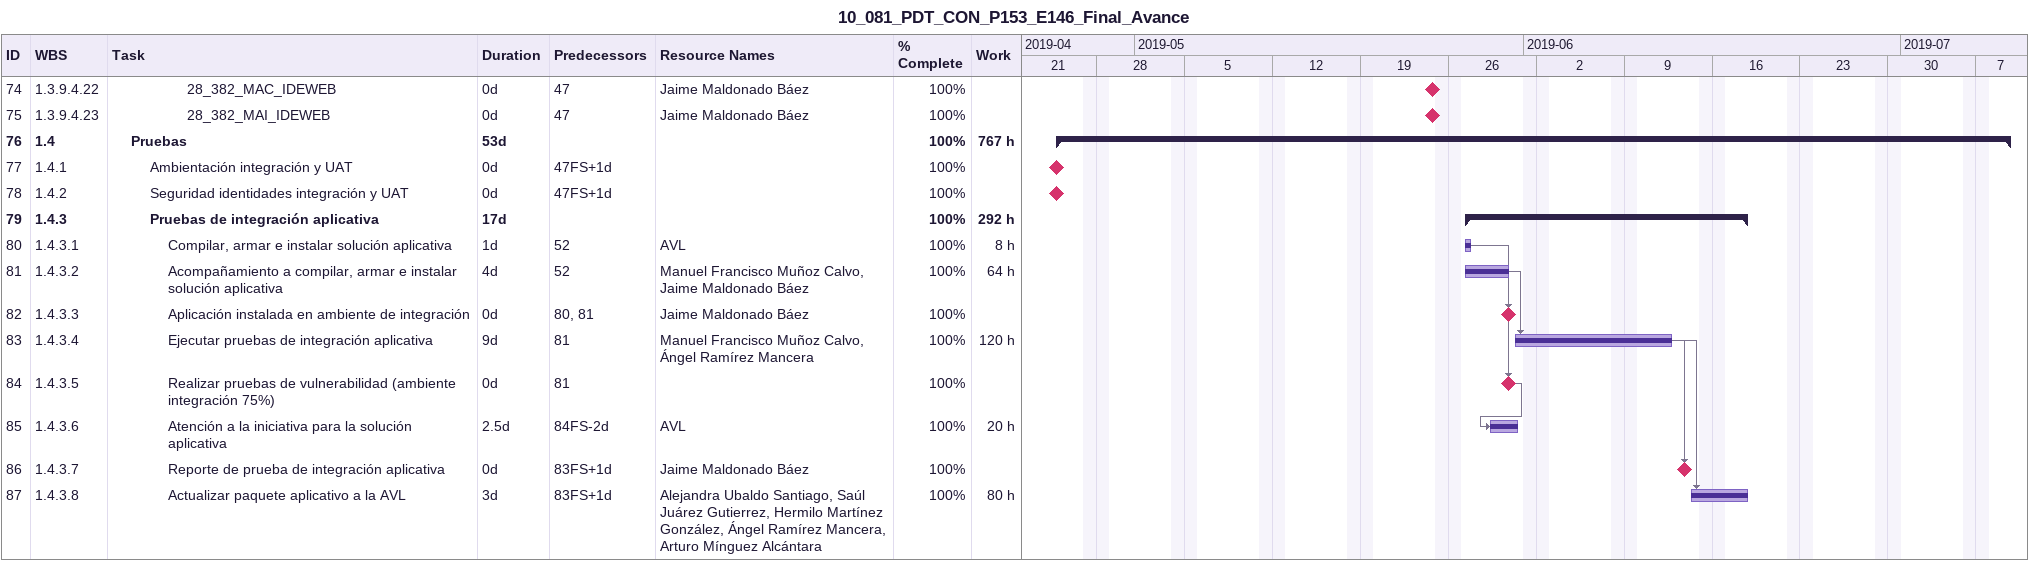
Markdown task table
10_081_PDT_CON_P153_E146_Final_Avance

| ID | WBS | Task | Duration | Start | Finish | Predecessors | Resources | % complete | Work (h) |
|---|---|---|---|---|---|---|---|---|---|
| 74 | 1.3.9.4.22 | 28_382_MAC_IDEWEB | 0d | 2019-05-24 | 2019-05-24 | 47 | Jaime Maldonado Báez | 100 |  |
| 75 | 1.3.9.4.23 | 28_382_MAI_IDEWEB | 0d | 2019-05-24 | 2019-05-24 | 47 | Jaime Maldonado Báez | 100 |  |
| 76 | 1.4 | **Pruebas** | 53d | 2019-04-24 | 2019-07-09 |  |  | 100 | 767 |
| 77 | 1.4.1 | Ambientación integración y UAT | 0d | 2019-04-24 | 2019-04-24 | 47FS+1d |  | 100 |  |
| 78 | 1.4.2 | Seguridad identidades integración y UAT | 0d | 2019-04-24 | 2019-04-24 | 47FS+1d |  | 100 |  |
| 79 | 1.4.3 | **Pruebas de integración aplicativa** | 17d | 2019-05-27 | 2019-06-18 |  |  | 100 | 292 |
| 80 | 1.4.3.1 | Compilar, armar e instalar solución aplicativa | 1d | 2019-05-27 | 2019-05-27 | 52 | AVL | 100 | 8 |
| 81 | 1.4.3.2 | Acompañamiento a compilar, armar e instalar solución aplicativa | 4d | 2019-05-27 | 2019-05-30 | 52 | Manuel Francisco Muñoz Calvo, Jaime Maldonado Báez | 100 | 64 |
| 82 | 1.4.3.3 | Aplicación instalada en ambiente de integración | 0d | 2019-05-30 | 2019-05-30 | 80, 81 | Jaime Maldonado Báez | 100 |  |
| 83 | 1.4.3.4 | Ejecutar pruebas de integración aplicativa | 9d | 2019-05-31 | 2019-06-12 | 81 | Manuel Francisco Muñoz Calvo, Ángel Ramírez Mancera | 100 | 120 |
| 84 | 1.4.3.5 | Realizar pruebas de vulnerabilidad (ambiente integración 75%) | 0d | 2019-05-30 | 2019-05-30 | 81 |  | 100 |  |
| 85 | 1.4.3.6 | Atención a la iniciativa para la solución aplicativa | 2.5d | 2019-05-29 | 2019-05-31 | 84FS-2d | AVL | 100 | 20 |
| 86 | 1.4.3.7 | Reporte de prueba de integración aplicativa | 0d | 2019-06-13 | 2019-06-13 | 83FS+1d | Jaime Maldonado Báez | 100 |  |
| 87 | 1.4.3.8 | Actualizar paquete aplicativo a la AVL | 3d | 2019-06-14 | 2019-06-18 | 83FS+1d | Alejandra Ubaldo Santiago, Saúl Juárez Gutierrez, Hermilo Martínez González, Ángel Ramírez Mancera, Arturo Mínguez Alcántara | 100 | 80 |
